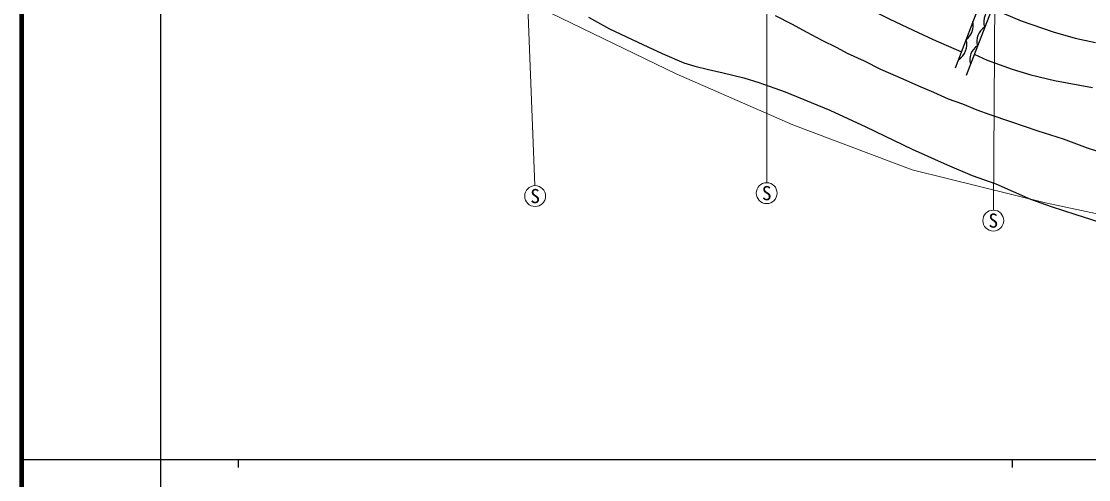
# Model space of a CAD drawing. Units: millimetres at full size, sheet at 1:1000; details may follow other scales. Extents: x 40000 to 680000, y 20000 to 380000.
# Drawn here: x 40000 to 177898, y 202409 to 261650 of the extents above; entities that cross this region are included whole.
import ezdxf
from ezdxf.enums import TextEntityAlignment as Align

# ---------------------------------------------------------------- set-up
doc = ezdxf.new("R2010")
doc.units = ezdxf.units.MM
doc.header["$LTSCALE"] = 1000
for name, color, linetype, lineweight in [('M-BGD', 7, 'Continuous', 25), ('M-STR-HTXT', 7, 'Continuous', 13), ('M-TTL', 2, 'Continuous', 140), ('M-TTL-BAND', 7, 'Continuous', 25)]:
    doc.layers.add(name, color=color, linetype=linetype, lineweight=lineweight)
doc.styles.add('ＭＳ ゴシック', font='')
doc.styles.get('ＭＳ ゴシック').set_extended_font_data('MS Gothic')

msp = doc.modelspace()

# ---------------------------------------------------------------- linework, layer by layer
at = {"layer": 'M-BGD'}
for p, q in [((165665, 268850), (160673, 255613)), ((167278, 268267), (162078, 254668))]:
    msp.add_line(p, q, dxfattribs=at)
for points in [[(130092, 271427), (132878, 270611), (134925, 270053), (138938, 268485), (142077, 266985), (145513, 265236), (148771, 263648), (152145, 261974), (155204, 260518), (157801, 259304), (161457, 257692)], [(113265, 262175), (115991, 260692), (120294, 258649), (122796, 257511), (125590, 256304), (127005, 255873), (128799, 255407), (130680, 254976), (133333, 254350), (135265, 253729), (138681, 252539), (144443, 250159), (149101, 248004), (155111, 245115), (159631, 243097), (162849, 241712), (165885, 240660), (170372, 238665)], [(137407, 262412), (139519, 261325), (141495, 260243), (143414, 259205), (145361, 258254), (146688, 257547), (148881, 256538), (151006, 255465), (153905, 254239), (155910, 253331), (157843, 252495), (159742, 251640), (161588, 250977), (163463, 250227), (165151, 249607), (167790, 248685), (171330, 247497), (174604, 246459), (177720, 245320), (180917, 244249)], [(165409, 263379), (166923, 262678), (169179, 261732), (173325, 260289), (176162, 259485), (178794, 258930)], [(163124, 257403), (164782, 256621), (168002, 255447), (170416, 254721), (173491, 254022), (178386, 253085)], [(170372, 238665), (173074, 237726), (176262, 236697), (178141, 236095), (185447, 233695), (189451, 232352), (192877, 231258), (196188, 230164)]]:
    msp.add_lwpolyline(points, dxfattribs=at)
for centre, radius, start, end in [((166878, 261541), 2515, 122.83619, 195.30884), ((160647, 261173), 2352, 306.97321, 11.6979), ((165533, 259094), 2085, 121.21143, 196.93358), ((159848, 258640), 2308, 302.20015, 16.47097), ((164640, 256695), 2103, 121.59599, 196.54902)]:
    msp.add_arc(centre, radius, start, end, dxfattribs=at)
at = {"layer": 'M-STR-HTXT'}
for p, q in [((104192, 296749), (106330, 240413)), ((136360, 282084), (136303, 240794)), ((165799, 268487), (165585, 237246))]:
    msp.add_line(p, q, dxfattribs=at)
msp.add_lwpolyline([(73374, 282763), (91067, 271884), (108421, 262709), (124620, 254856), (139687, 248277), (155115, 242464), (172330, 238178), (191937, 234004), (203608, 232128), (215933, 230557), (233038, 228972), (246685, 228372), (257360, 228281), (265376, 228281), (281856, 228497), (290225, 228497), (318720, 228546)], dxfattribs=at)
for centre in [(106382, 239064), (136301, 239444), (165576, 235896)]:
    msp.add_circle(centre, 1350, dxfattribs=at)
at = {"layer": 'M-TTL'}
msp.add_line((40000, 380000), (40000, 20000), dxfattribs=at)
at = {"layer": 'M-TTL-BAND'}
for p, q in [((58000, 370000), (58000, 20000)), ((40000, 205000), (579000, 205000)), ((68000, 205000), (68000, 204000)), ((168000, 205000), (168000, 204000))]:
    msp.add_line(p, q, dxfattribs=at)

# ---------------------------------------------------------------- texts
at = {"layer": 'M-STR-HTXT', "style": 'ＭＳ ゴシック'}
for p in [(106382, 239064), (136301, 239444), (165576, 235896)]:
    msp.add_text('S', height=1833, dxfattribs=at).set_placement(p, align=Align.MIDDLE_CENTER)

doc.saveas('drawing.dxf')
